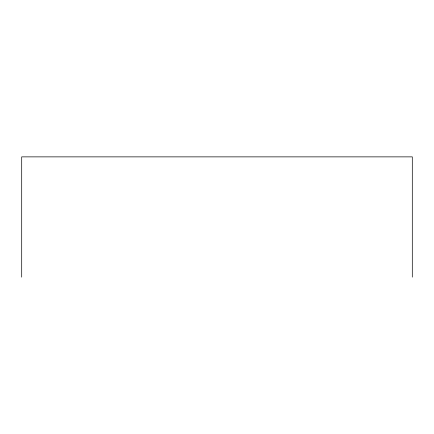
<?xml version="1.0" encoding="UTF-8"?>
<svg xmlns="http://www.w3.org/2000/svg" width="434" height="434" viewBox="0 0 434 434"><rect width="100%" height="100%" fill="white"/><g stroke="black" fill="none" stroke-linecap="round" stroke-linejoin="round"><path stroke-width="0.65" d="M412.3 277.131L412.3 156.869L21.7 156.869L21.7 277.131"/></g></svg>
